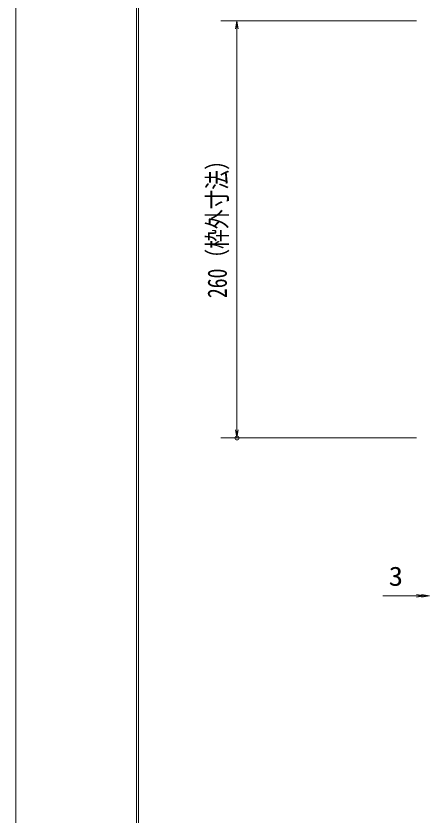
# Model space of a CAD drawing. Units: millimetres, scale not verified. Extents: x -1050 to 1050, y -742 to 742.
# Drawn here: x -1050 to -797.1, y -7.7 to 490.6 of the extents above; entities that cross this region are included whole.
import ezdxf
from ezdxf.enums import TextEntityAlignment as Align

# ---------------------------------------------------------------- set-up
doc = ezdxf.new("R2010")
doc.units = ezdxf.units.MM
doc.header["$LTSCALE"] = 5
doc.header["$PDMODE"] = 32
doc.header["$PDSIZE"] = 2.5
for name, color, linetype, lineweight in [('0-0_7-図\u3000枠', 4, 'Continuous', 9), ('0-1_寸法注釈', 2, 'Continuous', 9), ('0-2_0', 2, 'Continuous', 9), ('0-3_DEFPOINTS', 134, 'Continuous', 9)]:
    doc.layers.add(name, color=color, linetype=linetype, lineweight=lineweight)
doc.styles.add('ＭＳ ゴシック', font='')
doc.styles.get('ＭＳ ゴシック').set_extended_font_data('MS Gothic')

# ---------------------------------------------------------------- blocks, each defined once
blk = doc.blocks.new('_OPEN')
at = {"layer": '0-2_0'}
blk.add_line((0, 0), (-5, 0), dxfattribs=at)
blk.add_lwpolyline([(-5, 0.833), (0, 0), (-5, -0.833)], dxfattribs=at)

msp = doc.modelspace()

# ---------------------------------------------------------------- linework, layer by layer
at = {"layer": '0-0_7-図\u3000枠'}
for p, q in [((-975, -692.5), (-975, 692.5)), ((-973.75, -691.25), (-973.75, 691.25))]:
    msp.add_line(p, q, dxfattribs=at)
at = {"layer": '0-1_寸法注釈'}
for p, q in [((-800.45, 487.475), (-922.363, 487.475)), ((-912.363, 482.475), (-912.363, 232.475)), ((-800.45, 227.475), (-922.363, 227.475)), ((-800.45, 128.953), (-821.563, 128.953)), ((-797.45, 128.953), (-802.45, 128.953))]:
    msp.add_line(p, q, dxfattribs=at)
at = {"layer": '0-3_DEFPOINTS'}
msp.add_lwpolyline([(-1050, -742.5), (-1050, 742.5), (1050, 742.5), (1050, -742.5)], close=True, dxfattribs=at)
msp.add_point((-912.363, 227.475), dxfattribs=at)

# ---------------------------------------------------------------- block references
at = {"layer": '0-1_寸法注釈'}
for p, rotation in [((-912.363, 487.475), 90), ((-912.363, 227.475), 270)]:
    msp.add_blockref('_OPEN', p, dxfattribs=dict(at, rotation=rotation))
for p in [(-795.45, 128.953), (-792.45, 128.953)]:
    msp.add_blockref('_OPEN', p, dxfattribs=at)

# ---------------------------------------------------------------- texts
at = {"layer": '0-1_寸法注釈', "color": 7, "style": 'ＭＳ ゴシック', "width": 0.75}
msp.add_text('260（枠外寸法）', height=12.02, rotation=90, dxfattribs=at).set_placement((-915.05, 314.682), align=Align.BOTTOM_LEFT)
at = {"layer": '0-1_寸法注釈', "color": 7, "style": 'ＭＳ ゴシック', "width": 1.1}
msp.add_text('3', height=12.02, dxfattribs=at).set_placement((-817.873, 131.64), align=Align.BOTTOM_LEFT)

doc.saveas('drawing.dxf')
